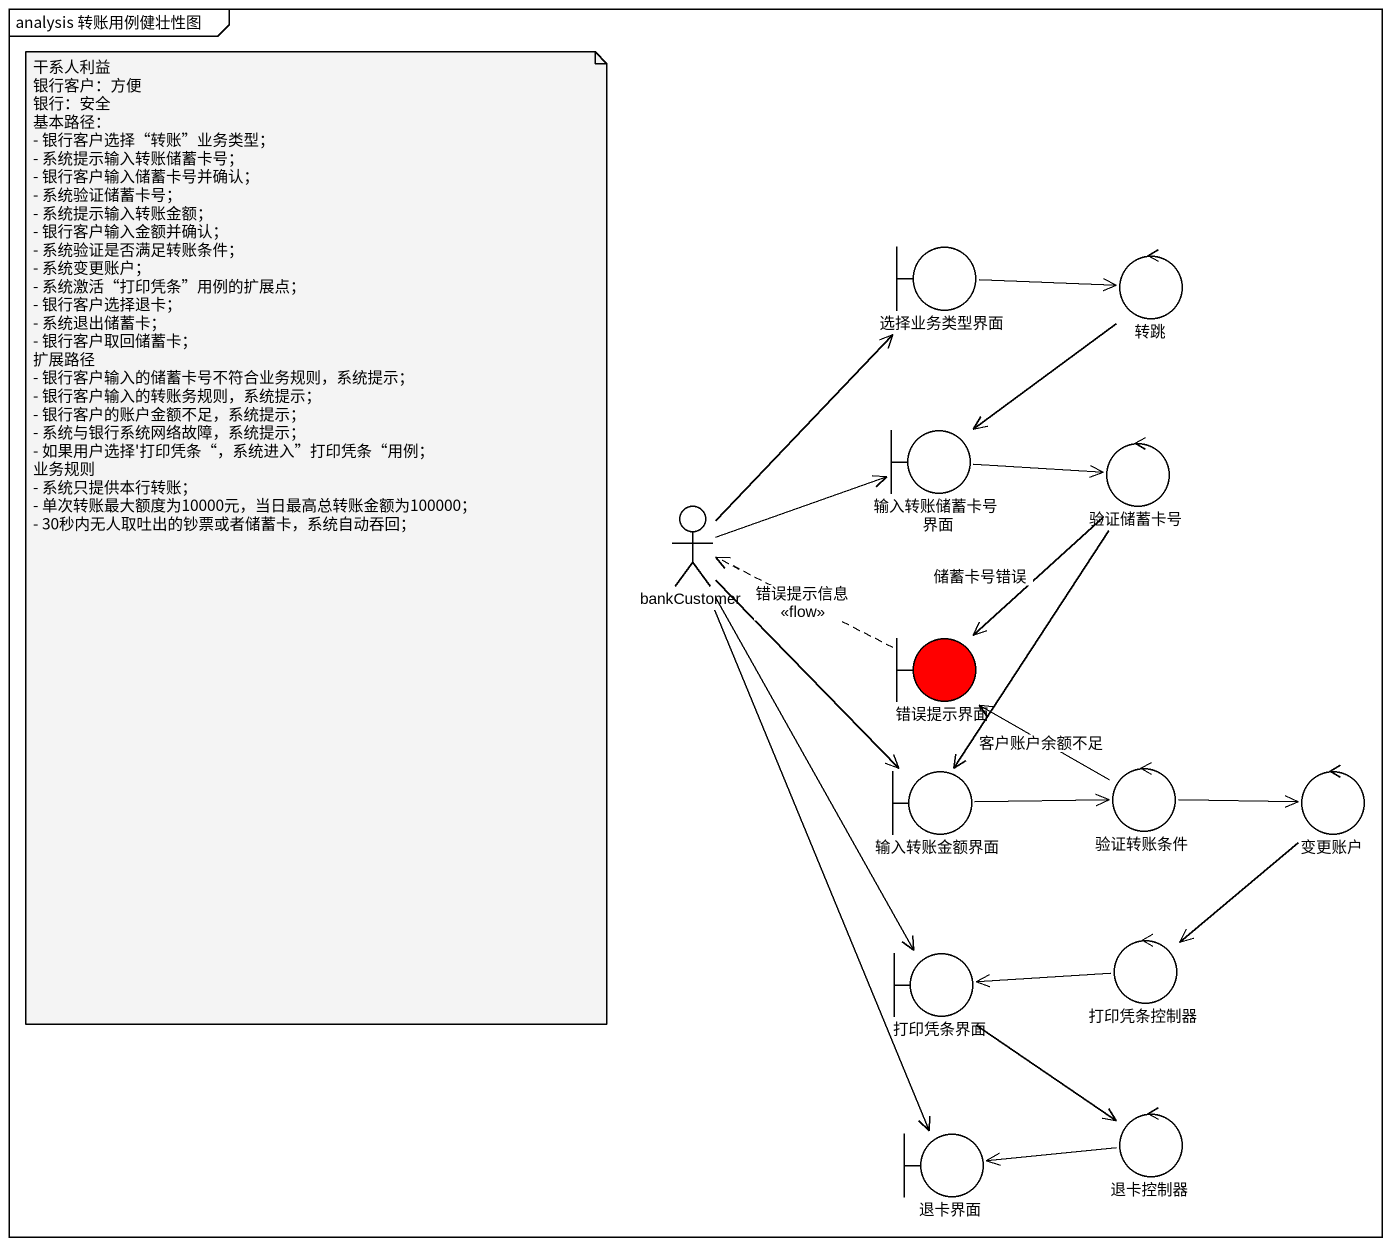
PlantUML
@startuml
mainframe analysis 转账用例健壮性图
boundary 选择业务类型界面
control 转跳
boundary 输入转账储蓄卡号界面
control 验证储蓄卡号
actor bankCustomer
boundary 错误提示界面 #FF0000
boundary 输入转账金额界面
control 验证转账条件
control 变更账户
boundary 打印凭条界面
control 打印凭条控制器
control 退卡控制器
boundary 退卡界面
选择业务类型界面 -right-> 转跳
转跳 --> 输入转账储蓄卡号界面
输入转账储蓄卡号界面 -right-> 验证储蓄卡号
验证储蓄卡号 --> 错误提示界面 : 储蓄卡号错误
验证储蓄卡号 --> 输入转账金额界面
bankCustomer -up-> 选择业务类型界面
bankCustomer -right-> 输入转账储蓄卡号界面
bankCustomer --> 输入转账金额界面
bankCustomer --> 打印凭条界面
bankCustomer --> 退卡界面
错误提示界面 .left.> bankCustomer : 错误提示信息\n<<flow>>
输入转账金额界面 -right-> 验证转账条件
验证转账条件 -up-> 错误提示界面 : 客户账户余额不足
验证转账条件 -right-> 变更账户
变更账户 --> 打印凭条控制器
打印凭条界面 --> 退卡控制器
打印凭条控制器 -left-> 打印凭条界面
退卡控制器 -left-> 退卡界面
note as N1
  干系人利益
  银行客户：方便
  银行：安全
  基本路径：
  - 银行客户选择“转账”业务类型；
  - 系统提示输入转账储蓄卡号；
  - 银行客户输入储蓄卡号并确认；
  - 系统验证储蓄卡号；
  - 系统提示输入转账金额；
  - 银行客户输入金额并确认；
  - 系统验证是否满足转账条件；
  - 系统变更账户；
  - 系统激活“打印凭条”用例的扩展点；
  - 银行客户选择退卡；
  - 系统退出储蓄卡；
  - 银行客户取回储蓄卡；
  扩展路径
  - 银行客户输入的储蓄卡号不符合业务规则，系统提示；
  - 银行客户输入的转账务规则，系统提示；
  - 银行客户的账户金额不足，系统提示；
  - 系统与银行系统网络故障，系统提示；
  - 如果用户选择'打印凭条“，系统进入”打印凭条“用例；
  业务规则
  - 系统只提供本行转账；
  - 单次转账最大额度为10000元，当日最高总转账金额为100000；
  - 30秒内无人取吐出的钞票或者储蓄卡，系统自动吞回；
end note
@enduml
